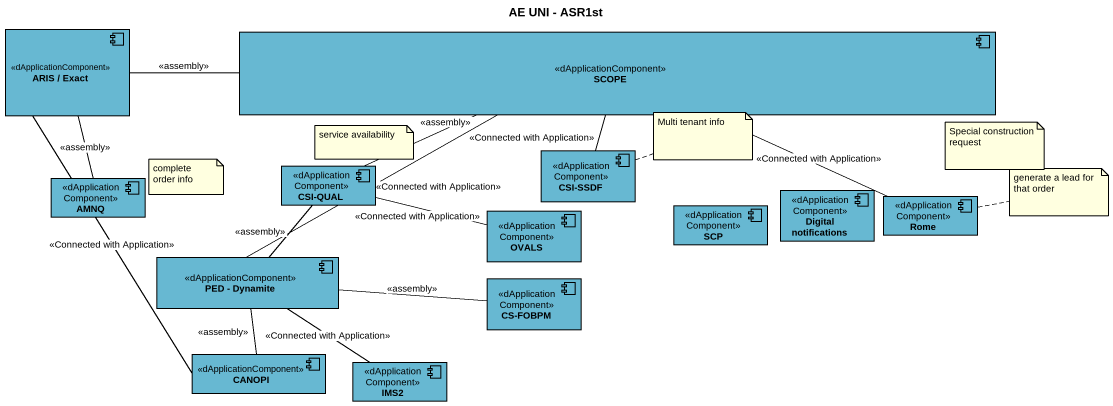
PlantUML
@startuml
title AE UNI - ASR1st
component "ARIS / Exact" as ARIS_Exact <<dApplicationComponent>> #67B8D2
component SCOPE <<dApplicationComponent>> #67B8D2
component "CSI-QUAL" as CSI_QUAL <<dApplicationComponent>> #67B8D2
component "CSI-SSDF" as CSI_SSDF <<dApplicationComponent>> #67B8D2
component AMNQ <<dApplicationComponent>> #67B8D2
component SCP <<dApplicationComponent>> #67B8D2
component "Digital notifications" as Digital_notifications <<dApplicationComponent>> #67B8D2
component Rome <<dApplicationComponent>> #67B8D2
component OVALS <<dApplicationComponent>> #67B8D2
component "PED - Dynamite" as PED_Dynamite <<dApplicationComponent>> #67B8D2
component "CS-FOBPM" as CS_FOBPM <<dApplicationComponent>> #67B8D2
component CANOPI <<dApplicationComponent>> #67B8D2
component IMS2 <<dApplicationComponent>> #67B8D2
ARIS_Exact -right- SCOPE : <<assembly>>
ARIS_Exact -- AMNQ : <<assembly>>
SCOPE -left- CSI_QUAL : <<assembly>>
SCOPE -- CSI_SSDF : <<Connected with Application>>
SCOPE -left- PED_Dynamite : <<Connected with Application>>
CSI_QUAL -- PED_Dynamite : <<assembly>>
Rome -left- SCOPE : <<Connected with Application>>
OVALS -left- CSI_QUAL : <<Connected with Application>>
PED_Dynamite -- CANOPI : <<assembly>>
CS_FOBPM -left- PED_Dynamite : <<assembly>>
CANOPI -up- ARIS_Exact : <<Connected with Application>>
IMS2 -up- PED_Dynamite : <<Connected with Application>>
note as N1
  service availability
end note
note right of CSI_SSDF : Multi tenant info
note as N3
  Special construction request
end note
note as N4
  complete order info
end note
note right of Rome : generate a lead for that order
@enduml
